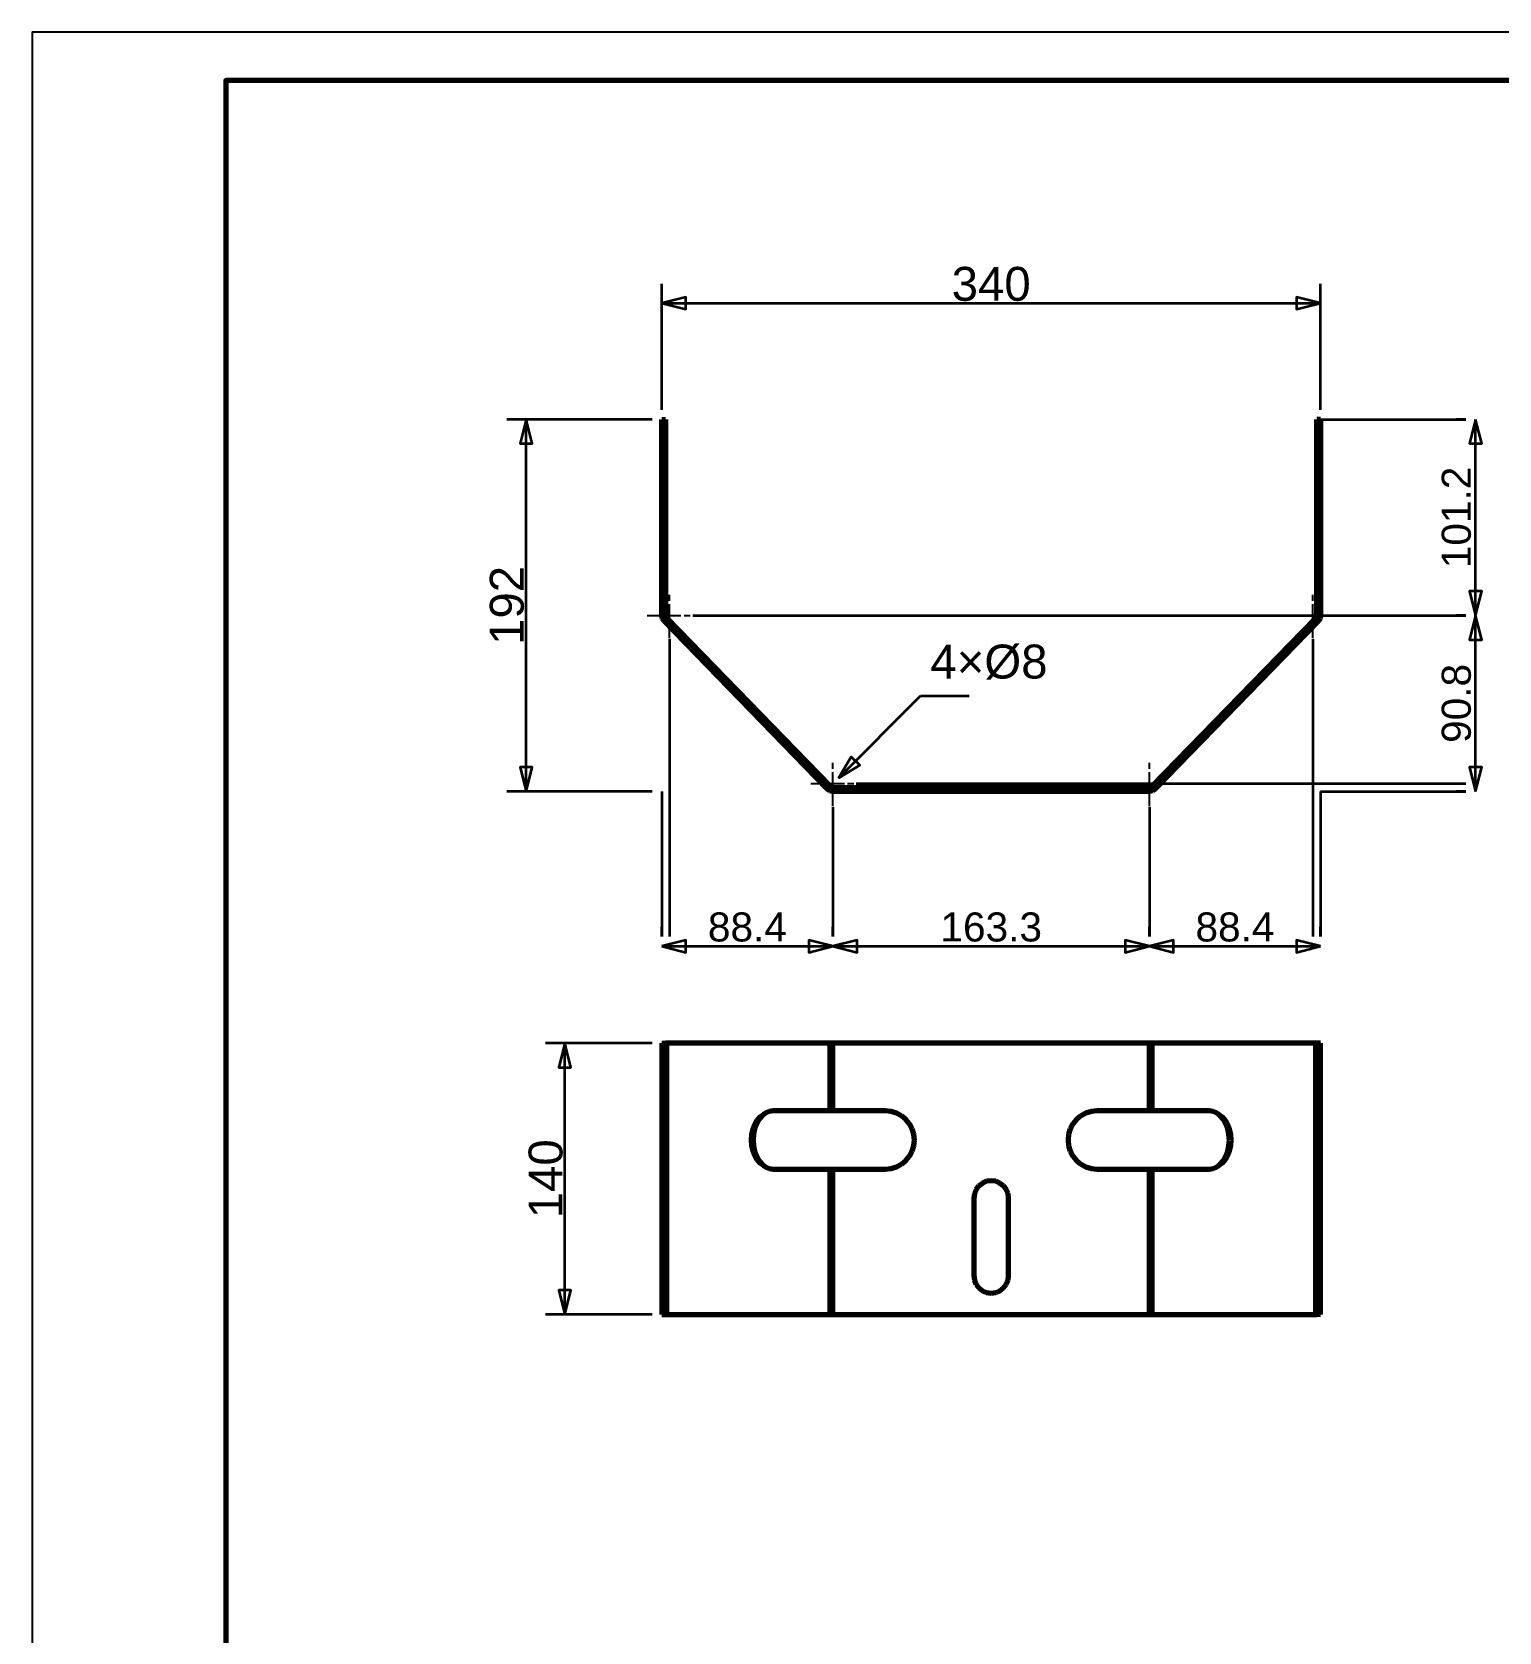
# Model space of a CAD drawing. Header units: millimetres. Extents: x 0 to 420, y 0 to 297.
# Drawn here: x 0 to 151.4, y 131.8 to 297 of the extents above; entities that cross this region are included whole.
import ezdxf
from ezdxf.enums import TextEntityAlignment as Align

# ---------------------------------------------------------------- set-up
doc = ezdxf.new("R2010")
doc.units = ezdxf.units.MM
doc.linetypes.add('CENTER', pattern=[5.08, 3.175, -0.635, 0.635, -0.635])
doc.linetypes.add('DASHED', pattern=[1.524, 1.27, -0.254])
doc.styles.add('GOST', font='Arial')

msp = doc.modelspace()

# ---------------------------------------------------------------- linework, layer by layer
at = {"color": 7, "lineweight": 35}
for p, q in [((65, 258), (65, 271)), ((133, 258), (133, 271)), ((65, 269), (133, 269)), ((64, 257), (49, 257)), ((51, 218.6), (51, 257)), ((133, 257), (148, 257)), ((148, 257), (147, 257)), ((149, 236.76), (149, 257)), ((68.2, 236.76), (148, 236.76)), ((68.6, 236.76), (148, 236.76)), ((134.6, 236.76), (148, 236.76)), ((135, 236.76), (148, 236.76)), ((148, 236.76), (147, 236.76)), ((148, 236.76), (147, 236.76)), ((149, 218.6), (149, 236.76)), ((65.8, 234.36), (65.8, 203.6)), ((65.8, 233.96), (65.8, 203.6)), ((132.2, 234.36), (132.2, 203.6)), ((132.2, 233.96), (132.2, 203.6)), ((83.23, 219.97), (91.72, 228.45)), ((91.72, 228.45), (96.72, 228.45)), ((64, 218.6), (49, 218.6)), ((65, 218.6), (65, 203.6)), ((85.07, 219.4), (148, 219.4)), ((85.47, 219.4), (148, 219.4)), ((117.73, 219.4), (148, 219.4)), ((118.13, 219.4), (148, 219.4)), ((133, 218.6), (133, 203.6)), ((133, 218.6), (148, 218.6)), ((148, 218.6), (147, 218.6)), ((82.67, 217), (82.67, 203.6)), ((82.67, 216.6), (82.67, 203.6)), ((115.33, 217), (115.33, 203.6)), ((115.33, 216.6), (115.33, 203.6)), ((65, 203.6), (65, 204.6)), ((82.67, 203.6), (82.67, 204.6)), ((82.67, 203.6), (82.67, 204.6)), ((115.33, 203.6), (115.33, 204.6)), ((115.33, 203.6), (115.33, 204.6)), ((133, 203.6), (133, 204.6)), ((65, 202.6), (82.67, 202.6)), ((82.67, 202.6), (115.33, 202.6)), ((115.33, 202.6), (133, 202.6)), ((64, 192.6), (53, 192.6)), ((55, 164.6), (55, 192.6)), ((64, 164.6), (53, 164.6))]:
    msp.add_line(p, q, dxfattribs=at)
at = {"color": 1, "lineweight": 70}
for p, q in [((65, 236.76), (65, 257)), ((65, 257), (65.4, 257)), ((65.4, 257), (65.4, 236.76)), ((133, 257), (132.6, 257)), ((132.6, 236.76), (132.6, 257)), ((133, 257), (133, 236.76)), ((65.06, 236.46), (65, 236.76)), ((65.23, 236.2), (65.06, 236.46)), ((65.51, 236.48), (65.23, 236.2)), ((65.4, 236.76), (65.43, 236.61)), ((65.43, 236.61), (65.51, 236.48)), ((65.51, 236.48), (82.38, 219.12)), ((115.62, 219.12), (132.49, 236.48)), ((132.49, 236.48), (132.57, 236.61)), ((132.49, 236.48), (132.77, 236.2)), ((132.57, 236.61), (132.6, 236.76)), ((132.94, 236.46), (132.77, 236.2)), ((133, 236.76), (132.94, 236.46)), ((82.1, 218.84), (65.23, 236.2)), ((132.77, 236.2), (115.9, 218.84)), ((82.38, 219.12), (82.1, 218.84)), ((82.36, 218.66), (82.1, 218.84)), ((82.67, 218.6), (82.36, 218.66)), ((82.38, 219.12), (82.51, 219.03)), ((82.51, 219.03), (82.67, 219)), ((82.67, 219), (115.33, 219)), ((115.33, 218.6), (82.67, 218.6)), ((115.33, 219), (115.49, 219.03)), ((115.64, 218.66), (115.33, 218.6)), ((115.49, 219.03), (115.62, 219.12)), ((115.62, 219.12), (115.9, 218.84)), ((115.9, 218.84), (115.64, 218.66)), ((65, 192.6), (65, 164.6)), ((65, 192.6), (65.4, 192.6)), ((65.4, 192.6), (65.4, 164.6)), ((65.41, 192.6), (65.4, 192.6)), ((65.4, 192.6), (65.4, 192.6)), ((65.4, 192.6), (65.4, 192.6)), ((65.42, 192.6), (65.41, 192.6)), ((65.41, 192.6), (65.41, 192.6)), ((65.43, 192.6), (65.42, 192.6)), ((65.42, 192.6), (65.42, 192.6)), ((65.44, 192.6), (65.43, 192.6)), ((65.45, 192.6), (65.44, 192.6)), ((65.46, 192.6), (65.45, 192.6)), ((65.47, 192.6), (65.46, 192.6)), ((65.48, 192.6), (65.47, 192.6)), ((65.5, 192.6), (65.48, 192.6)), ((65.51, 192.6), (65.5, 192.6)), ((82.38, 192.6), (65.51, 192.6)), ((65.51, 164.6), (65.51, 192.6)), ((82.4, 192.6), (82.38, 192.6)), ((82.38, 185.6), (82.38, 192.6)), ((82.42, 192.6), (82.4, 192.6)), ((82.43, 192.6), (82.42, 192.6)), ((82.45, 192.6), (82.43, 192.6)), ((82.47, 192.6), (82.45, 192.6)), ((82.49, 192.6), (82.47, 192.6)), ((82.51, 192.6), (82.49, 192.6)), ((82.53, 192.6), (82.51, 192.6)), ((82.56, 192.6), (82.53, 192.6)), ((82.58, 192.6), (82.56, 192.6)), ((82.6, 192.6), (82.58, 192.6)), ((82.62, 192.6), (82.6, 192.6)), ((82.65, 192.6), (82.62, 192.6)), ((82.67, 192.6), (82.65, 192.6)), ((115.33, 192.6), (82.67, 192.6)), ((82.67, 185.6), (82.67, 192.6)), ((115.35, 192.6), (115.33, 192.6)), ((115.33, 185.6), (115.33, 192.6)), ((115.38, 192.6), (115.35, 192.6)), ((115.4, 192.6), (115.38, 192.6)), ((115.42, 192.6), (115.4, 192.6)), ((115.44, 192.6), (115.42, 192.6)), ((115.47, 192.6), (115.44, 192.6)), ((115.49, 192.6), (115.47, 192.6)), ((115.51, 192.6), (115.49, 192.6)), ((115.53, 192.6), (115.51, 192.6)), ((115.55, 192.6), (115.53, 192.6)), ((115.57, 192.6), (115.55, 192.6)), ((115.58, 192.6), (115.57, 192.6)), ((115.6, 192.6), (115.58, 192.6)), ((115.62, 192.6), (115.6, 192.6)), ((132.49, 192.6), (115.62, 192.6)), ((115.62, 185.6), (115.62, 192.6)), ((132.5, 192.6), (132.49, 192.6)), ((132.49, 164.6), (132.49, 192.6)), ((132.52, 192.6), (132.5, 192.6)), ((132.53, 192.6), (132.52, 192.6)), ((132.54, 192.6), (132.53, 192.6)), ((132.55, 192.6), (132.54, 192.6)), ((132.56, 192.6), (132.55, 192.6)), ((132.57, 192.6), (132.56, 192.6)), ((132.58, 192.6), (132.57, 192.6)), ((132.59, 192.6), (132.58, 192.6)), ((132.58, 192.6), (132.58, 192.6)), ((132.6, 192.6), (132.59, 192.6)), ((132.59, 192.6), (132.59, 192.6)), ((133, 192.6), (132.6, 192.6)), ((132.6, 164.6), (132.6, 192.6)), ((132.6, 192.6), (132.6, 192.6)), ((132.6, 192.6), (132.6, 192.6)), ((133, 164.6), (133, 192.6)), ((75.35, 185.09), (75.03, 184.72)), ((75.71, 185.37), (75.35, 185.09)), ((76.1, 185.54), (75.71, 185.37)), ((76.51, 185.6), (76.1, 185.54)), ((82.38, 185.6), (76.51, 185.6)), ((82.4, 185.6), (82.38, 185.6)), ((82.42, 185.6), (82.4, 185.6)), ((82.43, 185.6), (82.42, 185.6)), ((82.45, 185.6), (82.43, 185.6)), ((82.47, 185.6), (82.45, 185.6)), ((82.49, 185.6), (82.47, 185.6)), ((82.51, 185.6), (82.49, 185.6)), ((82.53, 185.6), (82.51, 185.6)), ((82.56, 185.6), (82.53, 185.6)), ((82.58, 185.6), (82.56, 185.6)), ((82.6, 185.6), (82.58, 185.6)), ((82.62, 185.6), (82.6, 185.6)), ((82.65, 185.6), (82.62, 185.6)), ((82.67, 185.6), (82.65, 185.6)), ((88.07, 185.6), (82.67, 185.6)), ((88.65, 185.54), (88.07, 185.6)), ((89.22, 185.37), (88.65, 185.54)), ((89.74, 185.09), (89.22, 185.37)), ((90.19, 184.72), (89.74, 185.09)), ((108.26, 185.09), (107.81, 184.72)), ((108.78, 185.37), (108.26, 185.09)), ((109.35, 185.54), (108.78, 185.37)), ((109.93, 185.6), (109.35, 185.54)), ((115.33, 185.6), (109.93, 185.6)), ((115.35, 185.6), (115.33, 185.6)), ((115.38, 185.6), (115.35, 185.6)), ((115.4, 185.6), (115.38, 185.6)), ((115.42, 185.6), (115.4, 185.6)), ((115.44, 185.6), (115.42, 185.6)), ((115.47, 185.6), (115.44, 185.6)), ((115.49, 185.6), (115.47, 185.6)), ((115.51, 185.6), (115.49, 185.6)), ((115.53, 185.6), (115.51, 185.6)), ((115.55, 185.6), (115.53, 185.6)), ((115.57, 185.6), (115.55, 185.6)), ((115.58, 185.6), (115.57, 185.6)), ((115.6, 185.6), (115.58, 185.6)), ((115.62, 185.6), (115.6, 185.6)), ((121.49, 185.6), (115.62, 185.6)), ((121.9, 185.54), (121.49, 185.6)), ((122.29, 185.37), (121.9, 185.54)), ((122.65, 185.09), (122.29, 185.37)), ((122.97, 184.72), (122.65, 185.09)), ((74.58, 183.75), (74.46, 183.19)), ((74.77, 184.27), (74.58, 183.75)), ((75.03, 184.72), (74.77, 184.27)), ((90.56, 184.27), (90.19, 184.72)), ((90.84, 183.75), (90.56, 184.27)), ((91.01, 183.19), (90.84, 183.75)), ((107.16, 183.75), (106.99, 183.19)), ((107.44, 184.27), (107.16, 183.75)), ((107.81, 184.72), (107.44, 184.27)), ((123.23, 184.27), (122.97, 184.72)), ((123.42, 183.75), (123.23, 184.27)), ((123.54, 183.19), (123.42, 183.75)), ((74.46, 183.19), (74.42, 182.6)), ((74.42, 182.6), (74.46, 182.01)), ((74.46, 182.01), (74.58, 181.45)), ((90.84, 181.45), (91.01, 182.01)), ((91.07, 182.6), (91.01, 183.19)), ((91.01, 182.01), (91.07, 182.6)), ((106.99, 183.19), (106.93, 182.6)), ((106.93, 182.6), (106.99, 182.01)), ((106.99, 182.01), (107.16, 181.45)), ((123.42, 181.45), (123.54, 182.01)), ((123.58, 182.6), (123.54, 183.19)), ((123.54, 182.01), (123.58, 182.6)), ((74.58, 181.45), (74.77, 180.93)), ((74.77, 180.93), (75.03, 180.48)), ((75.03, 180.48), (75.35, 180.11)), ((75.35, 180.11), (75.71, 179.83)), ((89.22, 179.83), (89.74, 180.11)), ((89.74, 180.11), (90.19, 180.48)), ((90.19, 180.48), (90.56, 180.93)), ((90.56, 180.93), (90.84, 181.45)), ((107.16, 181.45), (107.44, 180.93)), ((107.44, 180.93), (107.81, 180.48)), ((107.81, 180.48), (108.26, 180.11)), ((108.26, 180.11), (108.78, 179.83)), ((122.29, 179.83), (122.65, 180.11)), ((122.65, 180.11), (122.97, 180.48)), ((122.97, 180.48), (123.23, 180.93)), ((123.23, 180.93), (123.42, 181.45)), ((75.71, 179.83), (76.1, 179.66)), ((76.1, 179.66), (76.51, 179.6)), ((76.51, 179.6), (82.38, 179.6)), ((82.38, 179.6), (82.4, 179.6)), ((82.38, 164.6), (82.38, 179.6)), ((82.4, 179.6), (82.42, 179.6)), ((82.42, 179.6), (82.43, 179.6)), ((82.43, 179.6), (82.45, 179.6)), ((82.45, 179.6), (82.47, 179.6)), ((82.47, 179.6), (82.49, 179.6)), ((82.49, 179.6), (82.51, 179.6)), ((82.51, 179.6), (82.53, 179.6)), ((82.53, 179.6), (82.56, 179.6)), ((82.56, 179.6), (82.58, 179.6)), ((82.58, 179.6), (82.6, 179.6)), ((82.6, 179.6), (82.62, 179.6)), ((82.62, 179.6), (82.65, 179.6)), ((82.65, 179.6), (82.67, 179.6)), ((82.67, 179.6), (88.07, 179.6)), ((82.67, 164.6), (82.67, 179.6)), ((88.07, 179.6), (88.65, 179.66)), ((88.65, 179.66), (89.22, 179.83)), ((108.78, 179.83), (109.35, 179.66)), ((109.35, 179.66), (109.93, 179.6)), ((109.93, 179.6), (115.33, 179.6)), ((115.33, 179.6), (115.35, 179.6)), ((115.33, 164.6), (115.33, 179.6)), ((115.35, 179.6), (115.38, 179.6)), ((115.38, 179.6), (115.4, 179.6)), ((115.4, 179.6), (115.42, 179.6)), ((115.42, 179.6), (115.44, 179.6)), ((115.44, 179.6), (115.47, 179.6)), ((115.47, 179.6), (115.49, 179.6)), ((115.49, 179.6), (115.51, 179.6)), ((115.51, 179.6), (115.53, 179.6)), ((115.53, 179.6), (115.55, 179.6)), ((115.55, 179.6), (115.57, 179.6)), ((115.57, 179.6), (115.58, 179.6)), ((115.58, 179.6), (115.6, 179.6)), ((115.6, 179.6), (115.62, 179.6)), ((115.62, 179.6), (121.49, 179.6)), ((115.62, 164.6), (115.62, 179.6)), ((121.49, 179.6), (121.9, 179.66)), ((121.9, 179.66), (122.29, 179.83)), ((97.26, 177.07), (97.2, 176.6)), ((97.44, 177.5), (97.26, 177.07)), ((97.73, 177.87), (97.44, 177.5)), ((98.1, 178.16), (97.73, 177.87)), ((98.53, 178.34), (98.1, 178.16)), ((99, 178.4), (98.53, 178.34)), ((99.47, 178.34), (99, 178.4)), ((99.9, 178.16), (99.47, 178.34)), ((100.27, 177.87), (99.9, 178.16)), ((100.56, 177.5), (100.27, 177.87)), ((100.74, 177.07), (100.56, 177.5)), ((100.8, 176.6), (100.74, 177.07)), ((97.2, 176.6), (97.2, 168.6)), ((100.8, 168.6), (100.8, 176.6)), ((97.2, 168.6), (97.26, 168.13)), ((100.74, 168.13), (100.8, 168.6)), ((97.26, 168.13), (97.44, 167.7)), ((97.44, 167.7), (97.73, 167.33)), ((97.73, 167.33), (98.1, 167.04)), ((98.1, 167.04), (98.53, 166.86)), ((98.53, 166.86), (99, 166.8)), ((99, 166.8), (99.47, 166.86)), ((99.47, 166.86), (99.9, 167.04)), ((99.9, 167.04), (100.27, 167.33)), ((100.27, 167.33), (100.56, 167.7)), ((100.56, 167.7), (100.74, 168.13)), ((65, 164.6), (65.4, 164.6)), ((65.4, 164.6), (65.4, 164.6)), ((65.4, 164.6), (65.4, 164.6)), ((65.4, 164.6), (65.41, 164.6)), ((65.41, 164.6), (65.41, 164.6)), ((65.41, 164.6), (65.42, 164.6)), ((65.42, 164.6), (65.42, 164.6)), ((65.42, 164.6), (65.43, 164.6)), ((65.43, 164.6), (65.44, 164.6)), ((65.44, 164.6), (65.45, 164.6)), ((65.45, 164.6), (65.46, 164.6)), ((65.46, 164.6), (65.47, 164.6)), ((65.47, 164.6), (65.48, 164.6)), ((65.48, 164.6), (65.5, 164.6)), ((65.5, 164.6), (65.51, 164.6)), ((65.51, 164.6), (82.38, 164.6)), ((82.38, 164.6), (82.4, 164.6)), ((82.4, 164.6), (82.42, 164.6)), ((82.42, 164.6), (82.43, 164.6)), ((82.43, 164.6), (82.45, 164.6)), ((82.45, 164.6), (82.47, 164.6)), ((82.47, 164.6), (82.49, 164.6)), ((82.49, 164.6), (82.51, 164.6)), ((82.51, 164.6), (82.53, 164.6)), ((82.53, 164.6), (82.56, 164.6)), ((82.56, 164.6), (82.58, 164.6)), ((82.58, 164.6), (82.6, 164.6)), ((82.6, 164.6), (82.62, 164.6)), ((82.62, 164.6), (82.65, 164.6)), ((82.65, 164.6), (82.67, 164.6)), ((82.67, 164.6), (115.33, 164.6)), ((115.33, 164.6), (115.35, 164.6)), ((115.35, 164.6), (115.38, 164.6)), ((115.38, 164.6), (115.4, 164.6)), ((115.4, 164.6), (115.42, 164.6)), ((115.42, 164.6), (115.44, 164.6)), ((115.44, 164.6), (115.47, 164.6)), ((115.47, 164.6), (115.49, 164.6)), ((115.49, 164.6), (115.51, 164.6)), ((115.51, 164.6), (115.53, 164.6)), ((115.53, 164.6), (115.55, 164.6)), ((115.55, 164.6), (115.57, 164.6)), ((115.57, 164.6), (115.58, 164.6)), ((115.58, 164.6), (115.6, 164.6)), ((115.6, 164.6), (115.62, 164.6)), ((115.62, 164.6), (132.49, 164.6)), ((132.49, 164.6), (132.5, 164.6)), ((132.5, 164.6), (132.52, 164.6)), ((132.52, 164.6), (132.53, 164.6)), ((132.53, 164.6), (132.54, 164.6)), ((132.54, 164.6), (132.55, 164.6)), ((132.55, 164.6), (132.56, 164.6)), ((132.56, 164.6), (132.57, 164.6)), ((132.57, 164.6), (132.58, 164.6)), ((132.58, 164.6), (132.58, 164.6)), ((132.58, 164.6), (132.59, 164.6)), ((132.59, 164.6), (132.59, 164.6)), ((132.59, 164.6), (132.6, 164.6)), ((133, 164.6), (132.6, 164.6)), ((132.6, 164.6), (132.6, 164.6)), ((132.6, 164.6), (132.6, 164.6))]:
    msp.add_line(p, q, dxfattribs=at)
at = {"color": 5, "linetype": 'DASHED', "lineweight": 35}
for p, q in [((65, 257), (65.4, 257)), ((65, 236.76), (65, 257)), ((65.4, 236.76), (65.4, 257)), ((132.6, 257), (132.6, 236.76)), ((133, 257), (132.6, 257)), ((133, 257), (133, 236.76)), ((65.06, 236.46), (65, 236.76)), ((65.23, 236.2), (65.06, 236.46)), ((65.43, 236.61), (65.4, 236.76)), ((65.51, 236.48), (65.43, 236.61)), ((82.38, 219.12), (65.51, 236.48)), ((132.49, 236.48), (115.62, 219.12)), ((132.57, 236.61), (132.49, 236.48)), ((132.6, 236.76), (132.57, 236.61)), ((132.94, 236.46), (132.77, 236.2)), ((133, 236.76), (132.94, 236.46)), ((82.1, 218.84), (65.23, 236.2)), ((132.77, 236.2), (115.9, 218.84)), ((74.15, 227.02), (74.13, 227.04)), ((74.13, 227.04), (74.15, 227.02)), ((74.19, 226.98), (74.15, 227.02)), ((74.15, 227.02), (74.19, 226.98)), ((74.25, 226.92), (74.19, 226.98)), ((74.19, 226.98), (74.25, 226.92)), ((74.34, 226.82), (74.25, 226.92)), ((74.25, 226.92), (74.34, 226.82)), ((74.45, 226.71), (74.34, 226.82)), ((74.34, 226.82), (74.45, 226.71)), ((74.43, 227.3), (74.42, 227.32)), ((74.42, 227.32), (74.43, 227.3)), ((74.47, 227.26), (74.43, 227.3)), ((74.43, 227.3), (74.47, 227.26)), ((74.59, 226.57), (74.45, 226.71)), ((74.45, 226.71), (74.59, 226.57)), ((74.54, 227.2), (74.47, 227.26)), ((74.47, 227.26), (74.54, 227.2)), ((74.63, 227.1), (74.54, 227.2)), ((74.54, 227.2), (74.63, 227.1)), ((74.75, 226.41), (74.59, 226.57)), ((74.59, 226.57), (74.75, 226.41)), ((74.74, 226.99), (74.63, 227.1)), ((74.63, 227.1), (74.74, 226.99)), ((74.88, 226.85), (74.74, 226.99)), ((74.74, 226.99), (74.88, 226.85)), ((74.92, 226.23), (74.75, 226.41)), ((74.75, 226.41), (74.92, 226.23)), ((75.03, 226.69), (74.88, 226.85)), ((74.88, 226.85), (75.03, 226.69)), ((75.21, 226.51), (75.03, 226.69)), ((75.03, 226.69), (75.21, 226.51)), ((75.4, 226.31), (75.21, 226.51)), ((75.21, 226.51), (75.4, 226.31)), ((122.6, 226.31), (122.79, 226.51)), ((122.79, 226.51), (122.6, 226.31)), ((122.79, 226.51), (122.97, 226.69)), ((122.97, 226.69), (122.79, 226.51)), ((122.97, 226.69), (123.12, 226.85)), ((123.12, 226.85), (122.97, 226.69)), ((123.08, 226.23), (123.25, 226.41)), ((123.25, 226.41), (123.08, 226.23)), ((123.12, 226.85), (123.26, 226.99)), ((123.26, 226.99), (123.12, 226.85)), ((123.25, 226.41), (123.41, 226.57)), ((123.41, 226.57), (123.25, 226.41)), ((123.26, 226.99), (123.37, 227.1)), ((123.37, 227.1), (123.26, 226.99)), ((123.37, 227.1), (123.46, 227.2)), ((123.46, 227.2), (123.37, 227.1)), ((123.41, 226.57), (123.55, 226.71)), ((123.55, 226.71), (123.41, 226.57)), ((123.46, 227.2), (123.53, 227.26)), ((123.53, 227.26), (123.46, 227.2)), ((123.53, 227.26), (123.57, 227.3)), ((123.57, 227.3), (123.53, 227.26)), ((123.55, 226.71), (123.66, 226.82)), ((123.66, 226.82), (123.55, 226.71)), ((123.57, 227.3), (123.58, 227.32)), ((123.58, 227.32), (123.57, 227.3)), ((123.66, 226.82), (123.75, 226.92)), ((123.75, 226.92), (123.66, 226.82)), ((123.75, 226.92), (123.81, 226.98)), ((123.81, 226.98), (123.75, 226.92)), ((123.81, 226.98), (123.85, 227.02)), ((123.85, 227.02), (123.81, 226.98)), ((123.85, 227.02), (123.87, 227.04)), ((123.87, 227.04), (123.85, 227.02)), ((75.11, 226.03), (74.92, 226.23)), ((74.92, 226.23), (75.11, 226.03)), ((75.32, 225.82), (75.11, 226.03)), ((75.11, 226.03), (75.32, 225.82)), ((75.53, 225.6), (75.32, 225.82)), ((75.32, 225.82), (75.53, 225.6)), ((75.6, 226.1), (75.4, 226.31)), ((75.4, 226.31), (75.6, 226.1)), ((75.76, 225.36), (75.53, 225.6)), ((75.53, 225.6), (75.76, 225.36)), ((75.82, 225.88), (75.6, 226.1)), ((75.6, 226.1), (75.82, 225.88)), ((75.99, 225.13), (75.76, 225.36)), ((75.76, 225.36), (75.99, 225.13)), ((76.05, 225.64), (75.82, 225.88)), ((75.82, 225.88), (76.05, 225.64)), ((76.22, 224.89), (75.99, 225.13)), ((75.99, 225.13), (76.22, 224.89)), ((76.28, 225.41), (76.05, 225.64)), ((76.05, 225.64), (76.28, 225.41)), ((76.22, 224.89), (82.1, 218.84)), ((82.1, 218.84), (76.22, 224.89)), ((76.51, 225.16), (76.28, 225.41)), ((76.28, 225.41), (76.51, 225.16)), ((82.38, 219.12), (76.51, 225.16)), ((76.51, 225.16), (82.38, 219.12)), ((115.62, 219.12), (121.49, 225.16)), ((121.49, 225.16), (115.62, 219.12)), ((121.78, 224.89), (115.9, 218.84)), ((115.9, 218.84), (121.78, 224.89)), ((121.49, 225.16), (121.72, 225.41)), ((121.72, 225.41), (121.49, 225.16)), ((121.72, 225.41), (121.95, 225.64)), ((121.95, 225.64), (121.72, 225.41)), ((121.78, 224.89), (122.01, 225.13)), ((122.01, 225.13), (121.78, 224.89)), ((121.95, 225.64), (122.18, 225.88)), ((122.18, 225.88), (121.95, 225.64)), ((122.01, 225.13), (122.24, 225.36)), ((122.24, 225.36), (122.01, 225.13)), ((122.18, 225.88), (122.4, 226.1)), ((122.4, 226.1), (122.18, 225.88)), ((122.24, 225.36), (122.47, 225.6)), ((122.47, 225.6), (122.24, 225.36)), ((122.4, 226.1), (122.6, 226.31)), ((122.6, 226.31), (122.4, 226.1)), ((122.47, 225.6), (122.68, 225.82)), ((122.68, 225.82), (122.47, 225.6)), ((122.68, 225.82), (122.89, 226.03)), ((122.89, 226.03), (122.68, 225.82)), ((122.89, 226.03), (123.08, 226.23)), ((123.08, 226.23), (122.89, 226.03)), ((82.1, 218.84), (82.36, 218.66)), ((82.36, 218.66), (82.1, 218.84)), ((82.36, 218.66), (82.1, 218.84)), ((82.36, 218.66), (82.67, 218.6)), ((82.67, 218.6), (82.36, 218.66)), ((82.67, 218.6), (82.36, 218.66)), ((82.51, 219.03), (82.38, 219.12)), ((82.38, 219.12), (82.51, 219.03)), ((82.51, 219.03), (82.38, 219.12)), ((82.67, 219), (82.51, 219.03)), ((82.51, 219.03), (82.67, 219)), ((82.67, 219), (82.51, 219.03)), ((88.07, 219), (82.67, 219)), ((82.67, 219), (88.07, 219)), ((115.33, 219), (82.67, 219)), ((82.67, 218.6), (88.07, 218.6)), ((88.07, 218.6), (82.67, 218.6)), ((115.33, 218.6), (82.67, 218.6)), ((88.07, 219), (88.4, 219)), ((88.4, 219), (88.07, 219)), ((88.07, 218.6), (88.4, 218.6)), ((88.4, 218.6), (88.07, 218.6)), ((88.4, 219), (88.74, 219)), ((88.74, 219), (88.4, 219)), ((88.4, 218.6), (88.74, 218.6)), ((88.74, 218.6), (88.4, 218.6)), ((88.74, 219), (89.06, 219)), ((89.06, 219), (88.74, 219)), ((88.74, 218.6), (89.06, 218.6)), ((89.06, 218.6), (88.74, 218.6)), ((89.06, 219), (89.37, 219)), ((89.37, 219), (89.06, 219)), ((89.06, 218.6), (89.37, 218.6)), ((89.37, 218.6), (89.06, 218.6)), ((89.37, 219), (89.67, 219)), ((89.67, 219), (89.37, 219)), ((89.37, 218.6), (89.67, 218.6)), ((89.67, 218.6), (89.37, 218.6)), ((89.67, 219), (89.94, 219)), ((89.94, 219), (89.67, 219)), ((89.67, 218.6), (89.94, 218.6)), ((89.94, 218.6), (89.67, 218.6)), ((89.94, 219), (90.19, 219)), ((90.19, 219), (89.94, 219)), ((89.94, 218.6), (90.19, 218.6)), ((90.19, 218.6), (89.94, 218.6)), ((90.19, 219), (90.41, 219)), ((90.41, 219), (90.19, 219)), ((90.19, 218.6), (90.41, 218.6)), ((90.41, 218.6), (90.19, 218.6)), ((90.41, 219), (90.61, 219)), ((90.61, 219), (90.41, 219)), ((90.41, 218.6), (90.61, 218.6)), ((90.61, 218.6), (90.41, 218.6)), ((90.61, 219), (90.77, 219)), ((90.77, 219), (90.61, 219)), ((90.61, 218.6), (90.77, 218.6)), ((90.77, 218.6), (90.61, 218.6)), ((90.77, 219), (90.9, 219)), ((90.9, 219), (90.77, 219)), ((90.77, 218.6), (90.9, 218.6)), ((90.9, 218.6), (90.77, 218.6)), ((90.9, 219), (90.99, 219)), ((90.99, 219), (90.9, 219)), ((90.9, 218.6), (90.99, 218.6)), ((90.99, 218.6), (90.9, 218.6)), ((90.99, 219), (91.05, 219)), ((91.05, 219), (90.99, 219)), ((90.99, 218.6), (91.05, 218.6)), ((91.05, 218.6), (90.99, 218.6)), ((91.05, 219), (91.07, 219)), ((91.07, 219), (91.05, 219)), ((91.05, 218.6), (91.07, 218.6)), ((91.07, 218.6), (91.05, 218.6)), ((97.2, 218.6), (97.2, 219)), ((97.2, 219), (97.25, 219)), ((97.25, 219), (97.2, 219)), ((97.2, 218.6), (97.2, 219)), ((97.25, 218.6), (97.2, 218.6)), ((97.2, 218.6), (97.25, 218.6)), ((97.25, 219), (97.38, 219)), ((97.38, 219), (97.25, 219)), ((97.38, 218.6), (97.25, 218.6)), ((97.25, 218.6), (97.38, 218.6)), ((97.38, 219), (97.59, 219)), ((97.59, 219), (97.38, 219)), ((97.59, 218.6), (97.38, 218.6)), ((97.38, 218.6), (97.59, 218.6)), ((97.59, 219), (97.88, 219)), ((97.88, 219), (97.59, 219)), ((97.88, 218.6), (97.59, 218.6)), ((97.59, 218.6), (97.88, 218.6)), ((97.88, 219), (98.22, 219)), ((98.22, 219), (97.88, 219)), ((98.22, 218.6), (97.88, 218.6)), ((97.88, 218.6), (98.22, 218.6)), ((98.22, 219), (98.6, 219)), ((98.6, 219), (98.22, 219)), ((98.6, 218.6), (98.22, 218.6)), ((98.22, 218.6), (98.6, 218.6)), ((98.6, 219), (99, 219)), ((99, 219), (98.6, 219)), ((99, 218.6), (98.6, 218.6)), ((98.6, 218.6), (99, 218.6)), ((99, 219), (99.4, 219)), ((99.4, 219), (99, 219)), ((99.4, 218.6), (99, 218.6)), ((99, 218.6), (99.4, 218.6)), ((99.4, 219), (99.78, 219)), ((99.78, 219), (99.4, 219)), ((99.78, 218.6), (99.4, 218.6)), ((99.4, 218.6), (99.78, 218.6)), ((99.78, 219), (100.12, 219)), ((100.12, 219), (99.78, 219)), ((100.12, 218.6), (99.78, 218.6)), ((99.78, 218.6), (100.12, 218.6)), ((100.12, 219), (100.41, 219)), ((100.41, 219), (100.12, 219)), ((100.41, 218.6), (100.12, 218.6)), ((100.12, 218.6), (100.41, 218.6)), ((100.41, 219), (100.62, 219)), ((100.62, 219), (100.41, 219)), ((100.62, 218.6), (100.41, 218.6)), ((100.41, 218.6), (100.62, 218.6)), ((100.62, 219), (100.75, 219)), ((100.75, 219), (100.62, 219)), ((100.75, 218.6), (100.62, 218.6)), ((100.62, 218.6), (100.75, 218.6)), ((100.75, 219), (100.8, 219)), ((100.8, 219), (100.75, 219)), ((100.8, 218.6), (100.75, 218.6)), ((100.75, 218.6), (100.8, 218.6)), ((100.8, 218.6), (100.8, 219)), ((100.8, 218.6), (100.8, 219)), ((106.95, 219), (106.93, 219)), ((106.93, 219), (106.95, 219)), ((106.95, 218.6), (106.93, 218.6)), ((106.93, 218.6), (106.95, 218.6)), ((107.01, 219), (106.95, 219)), ((106.95, 219), (107.01, 219)), ((107.01, 218.6), (106.95, 218.6)), ((106.95, 218.6), (107.01, 218.6)), ((107.1, 219), (107.01, 219)), ((107.01, 219), (107.1, 219)), ((107.1, 218.6), (107.01, 218.6)), ((107.01, 218.6), (107.1, 218.6)), ((107.23, 219), (107.1, 219)), ((107.1, 219), (107.23, 219)), ((107.23, 218.6), (107.1, 218.6)), ((107.1, 218.6), (107.23, 218.6)), ((107.39, 219), (107.23, 219)), ((107.23, 219), (107.39, 219)), ((107.39, 218.6), (107.23, 218.6)), ((107.23, 218.6), (107.39, 218.6)), ((107.59, 219), (107.39, 219)), ((107.39, 219), (107.59, 219)), ((107.59, 218.6), (107.39, 218.6)), ((107.39, 218.6), (107.59, 218.6)), ((107.81, 219), (107.59, 219)), ((107.59, 219), (107.81, 219)), ((107.81, 218.6), (107.59, 218.6)), ((107.59, 218.6), (107.81, 218.6)), ((108.06, 219), (107.81, 219)), ((107.81, 219), (108.06, 219)), ((108.06, 218.6), (107.81, 218.6)), ((107.81, 218.6), (108.06, 218.6)), ((108.33, 219), (108.06, 219)), ((108.06, 219), (108.33, 219)), ((108.33, 218.6), (108.06, 218.6)), ((108.06, 218.6), (108.33, 218.6)), ((108.63, 219), (108.33, 219)), ((108.33, 219), (108.63, 219)), ((108.63, 218.6), (108.33, 218.6)), ((108.33, 218.6), (108.63, 218.6)), ((108.94, 219), (108.63, 219)), ((108.63, 219), (108.94, 219)), ((108.94, 218.6), (108.63, 218.6)), ((108.63, 218.6), (108.94, 218.6)), ((109.26, 219), (108.94, 219)), ((108.94, 219), (109.26, 219)), ((109.26, 218.6), (108.94, 218.6)), ((108.94, 218.6), (109.26, 218.6)), ((109.6, 219), (109.26, 219)), ((109.26, 219), (109.6, 219)), ((109.6, 218.6), (109.26, 218.6)), ((109.26, 218.6), (109.6, 218.6)), ((109.93, 219), (109.6, 219)), ((109.6, 219), (109.93, 219)), ((109.93, 218.6), (109.6, 218.6)), ((109.6, 218.6), (109.93, 218.6)), ((115.33, 219), (109.93, 219)), ((109.93, 219), (115.33, 219)), ((115.33, 218.6), (109.93, 218.6)), ((109.93, 218.6), (115.33, 218.6)), ((115.33, 219), (115.49, 219.03)), ((115.49, 219.03), (115.33, 219)), ((115.49, 219.03), (115.33, 219)), ((115.64, 218.66), (115.33, 218.6)), ((115.33, 218.6), (115.64, 218.66)), ((115.64, 218.66), (115.33, 218.6)), ((115.49, 219.03), (115.62, 219.12)), ((115.62, 219.12), (115.49, 219.03)), ((115.62, 219.12), (115.49, 219.03)), ((115.9, 218.84), (115.64, 218.66)), ((115.64, 218.66), (115.9, 218.84)), ((115.9, 218.84), (115.64, 218.66)), ((65, 192.6), (65, 192.6)), ((65, 192.6), (65, 192.6)), ((65, 192.6), (65.01, 192.6)), ((65, 192.6), (65, 164.6)), ((65.4, 192.6), (65, 192.6)), ((65.01, 192.6), (65.02, 192.6)), ((65.02, 192.6), (65.03, 192.6)), ((65.03, 192.6), (65.04, 192.6)), ((65.04, 192.6), (65.06, 192.6)), ((65.06, 192.6), (65.08, 192.6)), ((65.08, 192.6), (65.1, 192.6)), ((65.1, 192.6), (65.12, 192.6)), ((65.12, 192.6), (65.14, 192.6)), ((65.14, 192.6), (65.17, 192.6)), ((65.17, 192.6), (65.2, 192.6)), ((65.2, 192.6), (65.23, 192.6)), ((65.23, 192.6), (82.1, 192.6)), ((65.51, 192.6), (65.23, 192.6)), ((65.4, 164.6), (65.4, 192.6)), ((82.1, 192.6), (82.13, 192.6)), ((82.38, 192.6), (82.1, 192.6)), ((82.13, 192.6), (82.16, 192.6)), ((82.16, 192.6), (82.2, 192.6)), ((82.2, 192.6), (82.24, 192.6)), ((82.24, 192.6), (82.28, 192.6)), ((82.28, 192.6), (82.32, 192.6)), ((82.32, 192.6), (82.36, 192.6)), ((82.36, 192.6), (82.4, 192.6)), ((82.4, 192.6), (82.44, 192.6)), ((82.44, 192.6), (82.49, 192.6)), ((82.49, 192.6), (82.53, 192.6)), ((82.53, 192.6), (82.58, 192.6)), ((82.58, 192.6), (82.62, 192.6)), ((82.62, 192.6), (82.67, 192.6)), ((82.67, 192.6), (115.33, 192.6)), ((115.33, 192.6), (115.38, 192.6)), ((115.38, 192.6), (115.42, 192.6)), ((115.42, 192.6), (115.47, 192.6)), ((115.47, 192.6), (115.51, 192.6)), ((115.51, 192.6), (115.56, 192.6)), ((115.56, 192.6), (115.6, 192.6)), ((115.6, 192.6), (115.64, 192.6)), ((115.62, 192.6), (115.9, 192.6)), ((115.64, 192.6), (115.68, 192.6)), ((115.68, 192.6), (115.72, 192.6)), ((115.72, 192.6), (115.76, 192.6)), ((115.76, 192.6), (115.8, 192.6)), ((115.8, 192.6), (115.84, 192.6)), ((115.84, 192.6), (115.87, 192.6)), ((115.87, 192.6), (115.9, 192.6)), ((115.9, 192.6), (132.77, 192.6)), ((132.49, 192.6), (132.77, 192.6)), ((132.6, 192.6), (133, 192.6)), ((132.6, 164.6), (132.6, 192.6)), ((132.77, 192.6), (132.8, 192.6)), ((132.8, 192.6), (132.83, 192.6)), ((132.83, 192.6), (132.86, 192.6)), ((132.86, 192.6), (132.88, 192.6)), ((132.88, 192.6), (132.9, 192.6)), ((132.9, 192.6), (132.92, 192.6)), ((132.92, 192.6), (132.94, 192.6)), ((132.94, 192.6), (132.96, 192.6)), ((132.96, 192.6), (132.97, 192.6)), ((132.97, 192.6), (132.98, 192.6)), ((132.98, 192.6), (132.99, 192.6)), ((132.99, 192.6), (133, 192.6)), ((133, 192.6), (133, 164.6)), ((133, 192.6), (133, 192.6)), ((133, 192.6), (133, 192.6)), ((74.75, 184.72), (75.06, 185.09)), ((75.06, 185.09), (75.42, 185.37)), ((75.42, 185.37), (75.82, 185.54)), ((75.82, 185.54), (76.22, 185.6)), ((76.22, 185.6), (82.1, 185.6)), ((76.22, 185.6), (76.51, 185.6)), ((82.1, 185.6), (82.13, 185.6)), ((82.13, 185.6), (82.16, 185.6)), ((82.16, 185.6), (82.2, 185.6)), ((82.2, 185.6), (82.24, 185.6)), ((82.24, 185.6), (82.28, 185.6)), ((82.28, 185.6), (82.32, 185.6)), ((82.32, 185.6), (82.36, 185.6)), ((82.36, 185.6), (82.4, 185.6)), ((82.4, 185.6), (82.44, 185.6)), ((82.44, 185.6), (82.49, 185.6)), ((82.49, 185.6), (82.53, 185.6)), ((82.53, 185.6), (82.58, 185.6)), ((82.58, 185.6), (82.62, 185.6)), ((82.62, 185.6), (82.67, 185.6)), ((82.67, 185.6), (88.07, 185.6)), ((88.07, 185.6), (88.65, 185.54)), ((88.65, 185.54), (89.22, 185.37)), ((89.22, 185.37), (89.74, 185.09)), ((89.74, 185.09), (90.19, 184.72)), ((107.81, 184.72), (108.26, 185.09)), ((108.26, 185.09), (108.78, 185.37)), ((108.78, 185.37), (109.35, 185.54)), ((109.35, 185.54), (109.93, 185.6)), ((109.93, 185.6), (115.33, 185.6)), ((115.33, 185.6), (115.38, 185.6)), ((115.38, 185.6), (115.42, 185.6)), ((115.42, 185.6), (115.47, 185.6)), ((115.47, 185.6), (115.51, 185.6)), ((115.51, 185.6), (115.56, 185.6)), ((115.56, 185.6), (115.6, 185.6)), ((115.6, 185.6), (115.64, 185.6)), ((115.64, 185.6), (115.68, 185.6)), ((115.68, 185.6), (115.72, 185.6)), ((115.72, 185.6), (115.76, 185.6)), ((115.76, 185.6), (115.8, 185.6)), ((115.8, 185.6), (115.84, 185.6)), ((115.84, 185.6), (115.87, 185.6)), ((115.87, 185.6), (115.9, 185.6)), ((115.9, 185.6), (121.78, 185.6)), ((121.78, 185.6), (121.49, 185.6)), ((121.78, 185.6), (122.18, 185.54)), ((122.18, 185.54), (122.58, 185.37)), ((122.58, 185.37), (122.94, 185.09)), ((122.94, 185.09), (123.25, 184.72)), ((74.17, 183.19), (74.29, 183.75)), ((74.29, 183.75), (74.49, 184.27)), ((74.49, 184.27), (74.75, 184.72)), ((90.19, 184.72), (90.56, 184.27)), ((90.56, 184.27), (90.84, 183.75)), ((90.84, 183.75), (91.01, 183.19)), ((106.99, 183.19), (107.16, 183.75)), ((107.16, 183.75), (107.44, 184.27)), ((107.44, 184.27), (107.81, 184.72)), ((123.25, 184.72), (123.51, 184.27)), ((123.51, 184.27), (123.71, 183.75)), ((123.71, 183.75), (123.83, 183.19)), ((74.13, 182.6), (74.17, 183.19)), ((74.17, 182.01), (74.13, 182.6)), ((74.29, 181.45), (74.17, 182.01)), ((91.01, 182.01), (90.84, 181.45)), ((91.01, 183.19), (91.07, 182.6)), ((91.07, 182.6), (91.01, 182.01)), ((106.93, 182.6), (106.99, 183.19)), ((106.99, 182.01), (106.93, 182.6)), ((107.16, 181.45), (106.99, 182.01)), ((123.83, 182.01), (123.71, 181.45)), ((123.83, 183.19), (123.87, 182.6)), ((123.87, 182.6), (123.83, 182.01)), ((74.49, 180.93), (74.29, 181.45)), ((74.75, 180.48), (74.49, 180.93)), ((75.06, 180.11), (74.75, 180.48)), ((75.42, 179.83), (75.06, 180.11)), ((89.74, 180.11), (89.22, 179.83)), ((90.19, 180.48), (89.74, 180.11)), ((90.56, 180.93), (90.19, 180.48)), ((90.84, 181.45), (90.56, 180.93)), ((107.44, 180.93), (107.16, 181.45)), ((107.81, 180.48), (107.44, 180.93)), ((108.26, 180.11), (107.81, 180.48)), ((108.78, 179.83), (108.26, 180.11)), ((122.94, 180.11), (122.58, 179.83)), ((123.25, 180.48), (122.94, 180.11)), ((123.51, 180.93), (123.25, 180.48)), ((123.71, 181.45), (123.51, 180.93)), ((75.82, 179.66), (75.42, 179.83)), ((76.22, 179.6), (75.82, 179.66)), ((76.22, 179.6), (76.51, 179.6)), ((82.1, 179.6), (76.22, 179.6)), ((82.13, 179.6), (82.1, 179.6)), ((82.16, 179.6), (82.13, 179.6)), ((82.2, 179.6), (82.16, 179.6)), ((82.24, 179.6), (82.2, 179.6)), ((82.28, 179.6), (82.24, 179.6)), ((82.32, 179.6), (82.28, 179.6)), ((82.36, 179.6), (82.32, 179.6)), ((82.4, 179.6), (82.36, 179.6)), ((82.44, 179.6), (82.4, 179.6)), ((82.49, 179.6), (82.44, 179.6)), ((82.53, 179.6), (82.49, 179.6)), ((82.58, 179.6), (82.53, 179.6)), ((82.62, 179.6), (82.58, 179.6)), ((82.67, 179.6), (82.62, 179.6)), ((88.07, 179.6), (82.67, 179.6)), ((88.65, 179.66), (88.07, 179.6)), ((89.22, 179.83), (88.65, 179.66)), ((109.35, 179.66), (108.78, 179.83)), ((109.93, 179.6), (109.35, 179.66)), ((115.33, 179.6), (109.93, 179.6)), ((115.38, 179.6), (115.33, 179.6)), ((115.42, 179.6), (115.38, 179.6)), ((115.47, 179.6), (115.42, 179.6)), ((115.51, 179.6), (115.47, 179.6)), ((115.56, 179.6), (115.51, 179.6)), ((115.6, 179.6), (115.56, 179.6)), ((115.64, 179.6), (115.6, 179.6)), ((115.68, 179.6), (115.64, 179.6)), ((115.72, 179.6), (115.68, 179.6)), ((115.76, 179.6), (115.72, 179.6)), ((115.8, 179.6), (115.76, 179.6)), ((115.84, 179.6), (115.8, 179.6)), ((115.87, 179.6), (115.84, 179.6)), ((115.9, 179.6), (115.87, 179.6)), ((121.78, 179.6), (115.9, 179.6)), ((121.78, 179.6), (121.49, 179.6)), ((122.18, 179.66), (121.78, 179.6)), ((122.58, 179.83), (122.18, 179.66)), ((97.2, 176.6), (97.26, 177.07)), ((97.26, 177.07), (97.44, 177.5)), ((97.44, 177.5), (97.73, 177.87)), ((97.73, 177.87), (98.1, 178.16)), ((98.1, 178.16), (98.53, 178.34)), ((98.53, 178.34), (99, 178.4)), ((99, 178.4), (99.47, 178.34)), ((99.47, 178.34), (99.9, 178.16)), ((99.9, 178.16), (100.27, 177.87)), ((100.27, 177.87), (100.56, 177.5)), ((100.56, 177.5), (100.74, 177.07)), ((100.74, 177.07), (100.8, 176.6)), ((97.2, 168.6), (97.2, 176.6)), ((100.8, 176.6), (100.8, 168.6)), ((97.26, 168.13), (97.2, 168.6)), ((100.8, 168.6), (100.74, 168.13)), ((97.44, 167.7), (97.26, 168.13)), ((97.73, 167.33), (97.44, 167.7)), ((98.1, 167.04), (97.73, 167.33)), ((98.53, 166.86), (98.1, 167.04)), ((99, 166.8), (98.53, 166.86)), ((99.47, 166.86), (99, 166.8)), ((99.9, 167.04), (99.47, 166.86)), ((100.27, 167.33), (99.9, 167.04)), ((100.56, 167.7), (100.27, 167.33)), ((100.74, 168.13), (100.56, 167.7)), ((65, 164.6), (65.4, 164.6)), ((65, 164.6), (65, 164.6)), ((65, 164.6), (65, 164.6)), ((65, 164.6), (65.01, 164.6)), ((65.01, 164.6), (65.02, 164.6)), ((65.02, 164.6), (65.03, 164.6)), ((65.03, 164.6), (65.04, 164.6)), ((65.04, 164.6), (65.06, 164.6)), ((65.06, 164.6), (65.08, 164.6)), ((65.08, 164.6), (65.1, 164.6)), ((65.1, 164.6), (65.12, 164.6)), ((65.12, 164.6), (65.14, 164.6)), ((65.14, 164.6), (65.17, 164.6)), ((65.17, 164.6), (65.2, 164.6)), ((65.2, 164.6), (65.23, 164.6)), ((65.23, 164.6), (82.1, 164.6)), ((65.23, 164.6), (65.51, 164.6)), ((82.1, 164.6), (82.13, 164.6)), ((82.1, 164.6), (82.38, 164.6)), ((82.13, 164.6), (82.16, 164.6)), ((82.16, 164.6), (82.2, 164.6)), ((82.2, 164.6), (82.24, 164.6)), ((82.24, 164.6), (82.28, 164.6)), ((82.28, 164.6), (82.32, 164.6)), ((82.32, 164.6), (82.36, 164.6)), ((82.36, 164.6), (82.4, 164.6)), ((82.4, 164.6), (82.44, 164.6)), ((82.44, 164.6), (82.49, 164.6)), ((82.49, 164.6), (82.53, 164.6)), ((82.53, 164.6), (82.58, 164.6)), ((82.58, 164.6), (82.62, 164.6)), ((82.62, 164.6), (82.67, 164.6)), ((82.67, 164.6), (115.33, 164.6)), ((115.33, 164.6), (115.38, 164.6)), ((115.38, 164.6), (115.42, 164.6)), ((115.42, 164.6), (115.47, 164.6)), ((115.47, 164.6), (115.51, 164.6)), ((115.51, 164.6), (115.56, 164.6)), ((115.56, 164.6), (115.6, 164.6)), ((115.6, 164.6), (115.64, 164.6)), ((115.9, 164.6), (115.62, 164.6)), ((115.64, 164.6), (115.68, 164.6)), ((115.68, 164.6), (115.72, 164.6)), ((115.72, 164.6), (115.76, 164.6)), ((115.76, 164.6), (115.8, 164.6)), ((115.8, 164.6), (115.84, 164.6)), ((115.84, 164.6), (115.87, 164.6)), ((115.87, 164.6), (115.9, 164.6)), ((115.9, 164.6), (132.77, 164.6)), ((132.77, 164.6), (132.49, 164.6)), ((133, 164.6), (132.6, 164.6)), ((132.77, 164.6), (132.8, 164.6)), ((132.8, 164.6), (132.83, 164.6)), ((132.83, 164.6), (132.86, 164.6)), ((132.86, 164.6), (132.88, 164.6)), ((132.88, 164.6), (132.9, 164.6)), ((132.9, 164.6), (132.92, 164.6)), ((132.92, 164.6), (132.94, 164.6)), ((132.94, 164.6), (132.96, 164.6)), ((132.96, 164.6), (132.97, 164.6)), ((132.97, 164.6), (132.98, 164.6)), ((132.98, 164.6), (132.99, 164.6)), ((132.99, 164.6), (133, 164.6)), ((133, 164.6), (133, 164.6)), ((133, 164.6), (133, 164.6))]:
    msp.add_line(p, q, dxfattribs=at)
at = {"color": 4, "linetype": 'CENTER', "lineweight": 25}
for p, q in [((65.8, 234.46), (65.8, 239.06)), ((65.8, 234.76), (65.8, 238.76)), ((132.2, 234.46), (132.2, 239.06)), ((132.2, 234.76), (132.2, 238.76)), ((63.5, 236.76), (68.1, 236.76)), ((63.8, 236.76), (67.8, 236.76)), ((129.9, 236.76), (134.5, 236.76)), ((130.2, 236.76), (134.2, 236.76)), ((82.67, 217.1), (82.67, 221.7)), ((82.67, 217.4), (82.67, 221.4)), ((115.33, 217.1), (115.33, 221.7)), ((115.33, 217.4), (115.33, 221.4)), ((80.37, 219.4), (84.97, 219.4)), ((80.67, 219.4), (84.67, 219.4)), ((113.03, 219.4), (117.63, 219.4)), ((113.33, 219.4), (117.33, 219.4))]:
    msp.add_line(p, q, dxfattribs=at)
at = {"color": 7, "lineweight": 25}
msp.add_lwpolyline([(0, 0), (420, 0), (420, 297), (0, 297)], close=True, dxfattribs=at)
at = {"color": 7, "lineweight": 70}
msp.add_lwpolyline([(20, 5), (415, 5), (415, 292), (20, 292)], close=True, dxfattribs=at)
at = {"color": 7, "lineweight": 35}
for points in [[(65, 269), (67.5, 268.38), (67.5, 269.62)], [(133, 269), (130.5, 269.62), (130.5, 268.38)], [(51, 257), (50.38, 254.5), (51.62, 254.5)], [(149, 257), (148.38, 254.5), (149.63, 254.5)], [(149, 236.76), (149.63, 239.26), (148.38, 239.26)], [(149, 236.76), (148.38, 234.26), (149.63, 234.26)], [(83.23, 219.97), (85.44, 221.29), (84.56, 222.18)], [(51, 218.6), (51.62, 221.1), (50.38, 221.1)], [(149, 218.6), (149.63, 221.1), (148.38, 221.1)], [(65, 202.6), (67.5, 201.97), (67.5, 203.22)], [(82.67, 202.6), (80.17, 203.22), (80.17, 201.97)], [(82.67, 202.6), (85.17, 201.97), (85.17, 203.22)], [(115.33, 202.6), (112.83, 203.22), (112.83, 201.97)], [(115.33, 202.6), (117.83, 201.97), (117.83, 203.22)], [(133, 202.6), (130.5, 203.22), (130.5, 201.97)], [(55, 192.6), (54.38, 190.1), (55.62, 190.1)], [(55, 164.6), (55.62, 167.1), (54.38, 167.1)]]:
    msp.add_lwpolyline(points, close=True, dxfattribs=at)

# ---------------------------------------------------------------- texts
at = {"color": 7, "style": 'GOST'}
for s, height, p in [('340', 3.5, (99, 271)), ('88.4', 3, (73.84, 204.6)), ('163.3', 3, (99, 204.6)), ('88.4', 3, (124.16, 204.6))]:
    msp.add_text(s, height=height, dxfattribs=at).set_placement(p, align=Align.MIDDLE)
for s, height, p in [('101.2', 3, (147, 246.88)), ('192', 3.5, (49, 237.8)), ('90.8', 3, (147, 227.68)), ('140', 3.5, (53, 178.6))]:
    msp.add_text(s, height=height, rotation=90, dxfattribs=at).set_placement(p, align=Align.MIDDLE)
msp.add_text('4×Ø8', height=3.5, dxfattribs=at).set_placement((92.72, 230.25))

doc.saveas('drawing.dxf')
